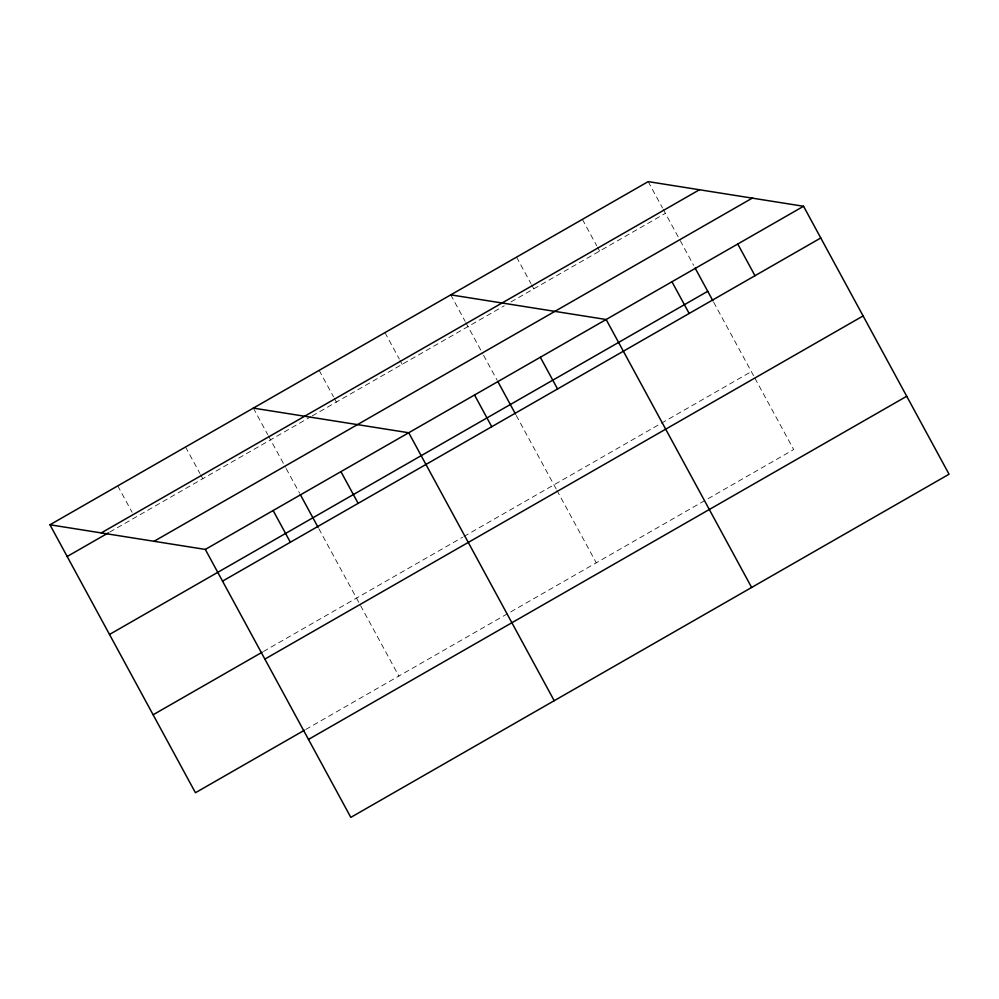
<?xml version="1.0" encoding="UTF-8"?>
<svg xmlns="http://www.w3.org/2000/svg" width="999" height="999" viewBox="0 0 999 999"><rect width="100%" height="100%" fill="white"/><g stroke="black" fill="none" stroke-linecap="round" stroke-linejoin="round"><path stroke-width="0.75" stroke-dasharray="5 3.75" d="M109.715 532.092L310.864 416.708M312.2 415.934L504.245 305.781M510.964 301.923L665.409 213.336M263.449 651.485L462.612 537.237M463.948 536.475L660.027 424.001M661.363 423.226L751.348 371.616M305.781 729.445L793.681 449.575L754.32 377.085M648.189 181.618L662.537 208.042M663.249 209.365L679.52 239.323M680.257 240.684L693.631 265.309M713.648 302.185L753.571 375.711M582.38 219.368L596.728 245.791M597.452 247.115L599.6 251.086M516.57 257.118L530.931 283.541M531.643 284.865L533.791 288.823M450.774 294.855L465.122 321.291M465.834 322.615L482.842 353.933M483.578 355.294L496.953 379.92M516.233 415.422L556.156 488.961M556.905 490.334L596.253 562.812M384.965 332.605L399.313 359.041M400.025 360.364L402.185 364.323M319.156 370.354L333.504 396.79M334.228 398.102L336.376 402.073M253.346 408.104L267.695 434.54M268.419 435.851L285.427 467.17M286.164 468.543L299.538 493.156M318.818 528.671L398.838 676.061M185.552 446.99L199.9 473.426M200.624 474.75L202.772 478.708M117.745 485.889L132.105 512.312"/><path stroke-width="1.5" d="M49.95 524.775L648.189 181.618L803.558 206.269L949.05 474.225L350.811 817.382L205.319 549.425L49.95 524.775L195.442 792.731L304.445 730.207M101.224 532.917L699.462 189.748M67.17 556.493L108.379 532.854M154.046 541.296L752.284 198.127M205.319 549.425L803.558 206.269M109.503 634.452L707.742 291.296M222.54 581.143L820.778 237.974M153.109 714.772L262.125 652.247M264.872 659.103L863.111 315.934M308.479 739.422L906.717 396.266M450.774 294.855L606.143 319.505L751.635 587.462M253.346 408.104L408.728 432.754L554.208 700.711M737.761 244.006L754.982 275.724M695.117 268.044L712.911 300.824M671.952 281.755L689.173 313.474M540.334 357.255L557.554 388.973M497.689 381.281L515.496 414.061M474.537 395.005L491.745 426.723M340.921 471.64L358.142 503.359M300.274 494.53L318.069 527.31M273.127 510.539L290.347 542.245"/></g></svg>
